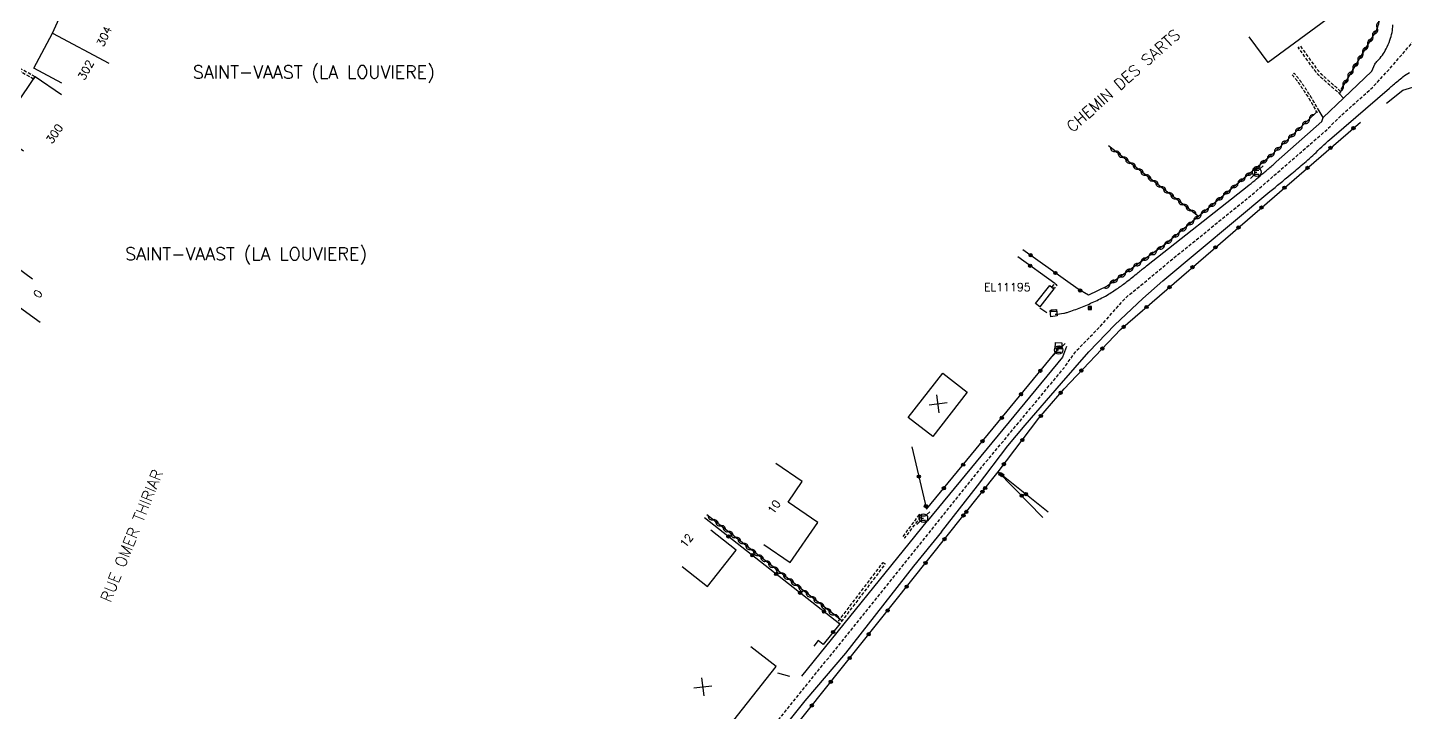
# Model space of a CAD drawing. Header units: millimetres. Extents: x 135999 to 137000, y 128000 to 129000.
# Drawn here: x 136552.4 to 136767.7, y 128165.1 to 128272.2 of the extents above; entities that cross this region are included whole.
import ezdxf
from ezdxf.enums import TextEntityAlignment as Align

# ---------------------------------------------------------------- set-up
doc = ezdxf.new("R2010")
doc.units = ezdxf.units.MM
doc.linetypes.add('DASHED', pattern=[0.75, 0.5, -0.25])
doc.layers.get('0').update_dxf_attribs({"linetype": 'CONTINUOUS'})
for name, color, linetype in [('W0001', 6, 'DASHED'), ('W0008', 7, 'CONTINUOUS'), ('W0100', 7, 'CONTINUOUS'), ('W0112', 1, 'DASHED'), ('W0310', 3, 'CONTINUOUS'), ('W0322', 7, 'CONTINUOUS'), ('W0330', 7, 'CONTINUOUS'), ('W0471', 7, 'CONTINUOUS'), ('W0980', 7, 'CONTINUOUS'), ('W0984', 7, 'CONTINUOUS'), ('W0989', 7, 'CONTINUOUS'), ('W0991', 7, 'CONTINUOUS'), ('W1102', 7, 'CONTINUOUS')]:
    doc.layers.add(name, color=color, linetype=linetype)
doc.styles.get("Standard").update_dxf_attribs({"font": 'romans.shx', "width": 0.85})

# ---------------------------------------------------------------- blocks, each defined once
blk = doc.blocks.new('t322o')
at = {"color": 0, "linetype": 'Continuous'}
for radius in [0.25, 0.15]:
    blk.add_circle((0, 0), radius, dxfattribs=at)
blk = doc.blocks.new('t991o')
at = {"color": 0, "linetype": 'Continuous'}
for p, q in [((-1, 1), (1, -1)), ((-1, -1), (1, 1))]:
    blk.add_line(p, q, dxfattribs=at)
blk = doc.blocks.new('T471')
for p, q in [((-0.333334, 0.333334), (-0.333334, -0.333334)), ((-0.333334, 0.333334), (0.333334, 0.333334)), ((-0.333334, 0), (0, 0)), ((0.500001, 0.500001), (1.000002, 1.000002)), ((-0.500001, -0.500001), (-1.000002, -1.000002)), ((-0.333334, -0.333334), (0.333334, -0.333334))]:
    blk.add_line(p, q)
blk.add_ellipse((0, 0), major_axis=(0.471405, 0.471405), ratio=1, start_param=5.4977871438, end_param=11.780972451)
blk = doc.blocks.new('t112o')
at = {"color": 0, "linetype": 'Continuous'}
for p, q in [((-0.5, 0.5), (0.5, 0.5)), ((-0.5, -0.5), (-0.5, 0.5)), ((0.5, 0.5), (0.5, -0.5)), ((0.5, -0.5), (-0.5, -0.5))]:
    blk.add_line(p, q, dxfattribs=at)
blk = doc.blocks.new('t330o')
at = {"color": 0, "linetype": 'Continuous'}
for p, q in [((0.25, -0.25), (-0.25, 0.25)), ((-0.25, -0.25), (0.25, 0.25)), ((-0.25, 0.25), (-0.25, -0.25)), ((0.25, 0.25), (-0.25, 0.25)), ((0.25, -0.25), (0.25, 0.25)), ((-0.25, -0.25), (0.25, -0.25)), ((-0.25, -0.25), (-0.25, -0.25))]:
    blk.add_line(p, q, dxfattribs=at)
blk = doc.blocks.new('t310o')
at = {"color": 0, "linetype": 'Continuous'}
for centre, start, end in [((-0.5, 0.38), 216.8699, 323.1304), ((0.5, -0.37), 36.8699, 143.1303)]:
    blk.add_arc(centre, 0.625, start, end, dxfattribs=at)

msp = doc.modelspace()

# ---------------------------------------------------------------- linework, layer by layer
at = {"layer": 'W0001', "flags": 128}
msp.add_lwpolyline([(136554.03, 128000.17), (136563.79, 128017.82), (136573.04, 128032.86), (136588.05, 128057.49), (136598.48, 128073.95), (136605.15, 128084.39), (136614.51, 128096.13), (136633.5, 128118.83), (136661.48, 128153.78), (136674.55, 128169.96), (136685.59, 128183.63), (136693.28, 128193.23), (136702.12, 128204.27), (136714.32, 128218.97), (136716.23, 128221.65), (136719.87, 128225.34), (136723.91, 128229.9), (136731.86, 128236.48), (136744.02, 128246.34), (136755.37, 128256.21), (136757.7, 128258.51), (136762.45, 128262.75), (136765.11, 128265.63), (136770.68, 128272.08)], dxfattribs=at)
at = {"layer": 'W0008', "flags": 128}
for points in [[(136712.93, 128227.36, 0.017944), (136714.27, 128227.52, 0.042004), (136714.83, 128227.66, 0.007444), (136716.95, 128228.42, 0.014968), (136717.98, 128228.85, 0.010505), (136719.97, 128229.78, 0.018967), (136721.04, 128230.36, 0.015232), (136722.76, 128231.46, 0.018106), (136724.14, 128232.47, 0.00109), (136725.9, 128233.87, -0.001466), (136727.2, 128234.91), (136743.22, 128247.55, 0.007269), (136743.26, 128247.58, 0.000122), (136745.53, 128249.48, 0.003615), (136746.17, 128250.03, 0.001726), (136747.49, 128251.18), (136754.59, 128257.49), (136754.79, 128258.13), (136758.01, 128261.12), (136762.39, 128265.38), (136762.89, 128266.44, -0.099741), (136763.3, 128267, 0.059376), (136764.06, 128267.88, 0.033302), (136764.64, 128268.85, 0.025548), (136765.23, 128270.21, 0.041038), (136765.57, 128271.4, 0.041673), (136765.71, 128272.61, 0.053988)], [(136695.18, 128193.37), (136700.82, 128200.53), (136705.55, 128206.82), (136708.24, 128210.03), (136713.95, 128216.59), (136718.22, 128221.51), (136722.26, 128225.73), (136726.66, 128229.85), (136729.76, 128232.6), (136746.5, 128246.53, 0.000586), (136749.69, 128249.19, 0.00096), (136751.64, 128250.82, 0.017867), (136753.69, 128252.67, -0.014578), (136756.18, 128254.96), (136765.16, 128262.73, -0.005559), (136765.74, 128263.22, -0.002131), (136767.28, 128264.48, -0.050338), (136768.32, 128265.16, -0.045098)]]:
    msp.add_lwpolyline(points, format="xyb", dxfattribs=at)
for points in [[(136758.01, 128261.12), (136757.3, 128261.9)], [(136754.79, 128258.13), (136754.19, 128259.16)], [(136714.69, 128222.32), (136714.07, 128220.68), (136692.99, 128195.07)], [(136673.36, 128170.78), (136692.99, 128195.07)], [(136695.18, 128193.37), (136690.83, 128187.98), (136680.17, 128174.38), (136673.84, 128166.91), (136663.52, 128154.05), (136655.09, 128143.29), (136639.94, 128124.42), (136629.98, 128112.09), (136620.62, 128100.54), (136615.85, 128095.14), (136611.12, 128088.93), (136606.28, 128082.35), (136601.93, 128075.81), (136593.66, 128063.2), (136589.45, 128056.39), (136581.14, 128042.85), (136572.9, 128028.61), (136566.03, 128017.15)]]:
    msp.add_lwpolyline(points, dxfattribs=at)
at = {"layer": 'W0100'}
for points in [[(136557.77, 128263.48), (136553.36, 128265.83), (136556.28, 128271.3), (136558.57, 128276.34), (136562.18, 128283.4), (136567.07, 128292.18), (136570.23, 128298.03), (136566.6, 128300.27), (136569.18, 128304.78), (136572.23, 128310.01), (136574.71, 128314.31), (136577.2, 128318.61), (136580.44, 128324.32), (136583.47, 128329.71)], [(136551.75, 128252.88), (136547.6, 128255.68), (136553.57, 128264.51), (136557.71, 128261.71)], [(136537.11, 128193.65), (136533.18, 128196.73), (136535.98, 128200.31), (136530.4, 128204.74), (136533.27, 128208.38), (136531.82, 128209.58), (136533.08, 128211.24), (136531.43, 128212.5), (136534.01, 128215.68), (136539.57, 128222.84), (136543.57, 128228.27), (136546.28, 128232), (136549.14, 128235.88), (136553.17, 128232.91)]]:
    msp.add_lwpolyline(points, dxfattribs=at)
at = {"layer": 'W0100', "flags": 128}
for points in [[(136745.53, 128280.15), (136749.56, 128283.11), (136756.22, 128274.07), (136746.2, 128266.7), (136743.24, 128270.72)], [(136667.4, 128191.37), (136671.52, 128188.54), (136675.84, 128194.81), (136675.84, 128194.81), (136671.2, 128198.01), (136673.41, 128201.21), (136669.29, 128204.05)], [(136654.68, 128187.91), (136658.61, 128184.82), (136663.08, 128190.51), (136659.15, 128193.6)], [(136653.57, 128160.36), (136657.5, 128157.26), (136669.33, 128172.31), (136665.4, 128175.4)]]:
    msp.add_lwpolyline(points, dxfattribs=at)
for points in [[(136712.08, 128231.86), (136712.74, 128231.34), (136710.55, 128228.54), (136709.89, 128229.06)], [(136712.31, 128228.08), (136713.06, 128228.12), (136713.08, 128227.82), (136712.32, 128227.77)], [(136699.21, 128215.21), (136693.8, 128208.25), (136689.98, 128211.21), (136695.39, 128218.18)]]:
    msp.add_lwpolyline(points, close=True, dxfattribs=at)
at = {"layer": 'W0112'}
msp.add_line((136553.56, 128264.5), (136548.5, 128267.3), dxfattribs=at)
at = {"layer": 'W0112', "flags": 128}
for points in [[(136757.57, 128262.2), (136757.3, 128261.9, -0.000894), (136756.32, 128262.76, -0.001476), (136755.73, 128263.28, -0.000169), (136754.51, 128264.36, -0.002409), (136754.42, 128264.44, -0.031775), (136753.92, 128264.95, -0.021798), (136753.29, 128265.76), (136750.91, 128269.08), (136751.23, 128269.31), (136753.61, 128265.99, 0.021798), (136754.23, 128265.21, 0.031775), (136754.69, 128264.74, 0.002409), (136754.77, 128264.66, 0.000169), (136756, 128263.58, 0.001476), (136756.59, 128263.06, 0.000894)], [(136749.98, 128264.81, -0.007728), (136750.79, 128263.78, -0.017009), (136751.12, 128263.32, -0.001053), (136752.42, 128261.36, -0.011155), (136752.53, 128261.19, -0.000441), (136753, 128260.4, -0.001536), (136753.13, 128260.17), (136753.63, 128259.31), (136753.59, 128259.29), (136753.78, 128258.94), (136754.19, 128259.16), (136753.48, 128260.37, 0.001536), (136753.34, 128260.6, 0.000441), (136752.87, 128261.4, 0.011155), (136752.75, 128261.58, 0.001053), (136751.46, 128263.54, 0.017009), (136751.11, 128264.03, 0.007728), (136750.29, 128265.06)]]:
    msp.add_lwpolyline(points, format="xyb", close=True, dxfattribs=at)
at = {"layer": 'W0112'}
msp.add_lwpolyline([(136548.31, 128266.96), (136553.37, 128264.15), (136553.56, 128264.5)], dxfattribs=at)
at = {"layer": 'W0112', "flags": 128}
for points in [[(136712.47, 128231.64), (136712.89, 128232.19), (136713.21, 128231.95), (136712.79, 128231.4)], [(136691.69, 128196.04), (136689.13, 128192.64), (136689.45, 128192.4), (136692.01, 128195.8)], [(136686.06, 128188.57), (136686.38, 128188.33), (136679.27, 128178.97), (136678.95, 128179.21)]]:
    msp.add_lwpolyline(points, close=True, dxfattribs=at)
at = {"layer": 'W0310', "flags": 128}
msp.add_lwpolyline([(136762.95, 128274.98, -0.050951), (136763.31, 128274.38, -0.08185), (136763.42, 128273.96, -0.038234), (136763.46, 128272.94, -0.074866), (136763.36, 128272.43, -0.015268), (136763.08, 128271.74, -0.034001), (136762.93, 128271.44), (136757.56, 128262.5)], format="xyb", dxfattribs=at)
for points in [[(136753.74, 128258.89), (136746.31, 128251.89), (136735.35, 128242.66), (136730.2, 128238.3), (136721.06, 128231.77)], [(136735.35, 128242.66), (136721.25, 128253.71)], [(136679.54, 128179.48), (136658.51, 128196.02)]]:
    msp.add_lwpolyline(points, dxfattribs=at)
at = {"layer": 'W0322', "flags": 128}
for points in [[(136764.72, 128260.38), (136767.25, 128262.4), (136770.02, 128263.21), (136772.07, 128261.56), (136779.66, 128251.01), (136793.83, 128231.47), (136794.73, 128231.94)], [(136696.09, 128192.75), (136704.02, 128202.74), (136710.39, 128211.11), (136714.32, 128215.71), (136723.16, 128224.98), (136737.6, 128237.5), (136760.62, 128257.41)], [(136721.06, 128231.77), (136718.13, 128230.33), (136716.52, 128231.27), (136707.9, 128237.46)], [(136712.89, 128232.19), (136707.09, 128236.34)], [(136710.53, 128228.36), (136711.65, 128227.66)], [(136690.54, 128206.62), (136692.85, 128196.89), (136713.65, 128222.21)], [(136594.29, 128060.63), (136607.59, 128082.16), (136622.21, 128099.8), (136630.31, 128110.05), (136641.63, 128124.24), (136671.52, 128161.94), (136704.02, 128202.71), (136711.84, 128196.48)], [(136711.03, 128195.62), (136704.02, 128202.74)], [(136658.16, 128195.57), (136679.27, 128178.97), (136676.69, 128175.76), (136675.9, 128176.37), (136675.23, 128175.5)], [(136669.55, 128171.32), (136671.45, 128170.78)]]:
    msp.add_lwpolyline(points, dxfattribs=at)
at = {"layer": 'W1102'}
for p, q in [((136556.28, 128271.3), (136565.1, 128266.6)), ((136546.28, 128232), (136554.37, 128226.11))]:
    msp.add_line(p, q, dxfattribs=at)

# ---------------------------------------------------------------- block references
at = {"layer": 'W0112'}
for p, rotation in [((136712.71, 128227.54), 97.64853782311788), ((136713.47, 128222.43), 86.0063839119687)]:
    msp.add_blockref('t112o', p, dxfattribs=dict(at, rotation=rotation))
at = {"layer": 'W0310'}
for p, rotation in [((136762.55, 128270.81), 239.0199398263723), ((136763.25, 128272.14), 248.8223484622424), ((136761.01, 128268.24), 239.0199398263723), ((136761.78, 128269.52), 239.0199398263723), ((136760.24, 128266.95), 239.0199398263723), ((136758.69, 128264.38), 239.0199398263723), ((136759.46, 128265.67), 239.0199398263723), ((136757.92, 128263.09), 239.0199398263723), ((136752.65, 128257.86), 223.2944282665698), ((136750.46, 128255.8), 223.2944282665698), ((136751.55, 128256.83), 223.2944282665698), ((136748.28, 128253.74), 223.2944282665698), ((136749.37, 128254.77), 223.2944282665698), ((136722.36, 128252.83), 141.9366464816187), ((136723.55, 128251.91), 141.9366464816187), ((136724.73, 128250.98), 141.9366464816187), ((136746.08, 128251.7), 220.122279085804), ((136747.19, 128252.72), 223.2944282665698), ((136725.91, 128250.06), 141.9366464816187), ((136727.09, 128249.13), 141.9366464816187), ((136742.64, 128248.8), 220.122279085804), ((136743.79, 128249.77), 220.122279085804), ((136744.94, 128250.73), 220.122279085804), ((136728.27, 128248.21), 141.9366464816187), ((136729.45, 128247.28), 141.9366464816187), ((136740.35, 128246.87), 220.122279085804), ((136741.5, 128247.83), 220.122279085804), ((136730.63, 128246.36), 141.9366464816187), ((136731.81, 128245.43), 141.9366464816187), ((136732.99, 128244.51), 141.9366464816187), ((136738.05, 128244.93), 220.122279085804), ((136739.2, 128245.9), 220.122279085804), ((136734.17, 128243.58), 141.9366464816187), ((136735.76, 128243), 220.122279085804), ((136736.91, 128243.97), 220.122279085804), ((136733.47, 128241.06), 220.2054361187073), ((136734.61, 128242.03), 220.2054361187073), ((136730.02, 128238.17), 215.5496357363157), ((136731.18, 128239.13), 220.2054361187073), ((136732.32, 128240.1), 220.2054361187073), ((136727.58, 128236.43), 215.5496357363157), ((136728.8, 128237.3), 215.5496357363157), ((136723.92, 128233.81), 215.5496357363157), ((136725.14, 128234.68), 215.5496357363157), ((136726.36, 128235.56), 215.5496357363157), ((136721.48, 128232.07), 215.5496357363157), ((136722.7, 128232.94), 215.5496357363157), ((136659.5, 128195.24), 141.8130187122227), ((136660.68, 128194.31), 141.8130187122227), ((136661.86, 128193.39), 141.8130187122227), ((136663.03, 128192.46), 141.8130187122227), ((136664.21, 128191.53), 141.8130187122227), ((136665.39, 128190.6), 141.8130187122227), ((136666.57, 128189.68), 141.8130187122227), ((136667.75, 128188.75), 141.8130187122227), ((136668.93, 128187.82), 141.8130187122227), ((136670.11, 128186.9), 141.8130187122227), ((136671.29, 128185.97), 141.8130187122227), ((136672.47, 128185.04), 141.8130187122227), ((136673.65, 128184.11), 141.8130187122227), ((136674.82, 128183.19), 141.8130187122227), ((136676, 128182.26), 141.8130187122227), ((136677.18, 128181.33), 141.8130187122227), ((136678.36, 128180.4), 141.8130187122227)]:
    msp.add_blockref('t310o', p, dxfattribs=dict(at, rotation=rotation))
at = {"layer": 'W0322'}
for p, rotation in [((136759.54, 128256.47), 40.84533022821189), ((136755.95, 128253.37), 40.84533022821189), ((136752.36, 128250.26), 40.84533022821189), ((136748.76, 128247.15), 40.84533022821189), ((136745.17, 128244.05), 40.84533022821189), ((136741.58, 128240.94), 40.84533022821189), ((136709.12, 128236.59), 144.2793220248548), ((136737.98, 128237.83), 40.84533022821189), ((136709.03, 128234.95), 144.4152615172939), ((136734.39, 128234.72), 40.91537299905606), ((136712.97, 128233.82), 144.2793220248548), ((136716.85, 128231.07), 149.8530634000277), ((136730.8, 128231.61), 40.91537299905606), ((136727.21, 128228.5), 40.91537299905606), ((136723.63, 128225.39), 40.91537299905606), ((136713.64, 128222.2), 50.59530055922644), ((136720.31, 128222), 46.3657320096028), ((136710.63, 128218.53), 50.59530055922644), ((136717.03, 128218.56), 46.3657320096028), ((136707.61, 128214.86), 50.59530055922644), ((136713.79, 128215.09), 49.57777582318438), ((136704.6, 128211.19), 50.59530055922644), ((136710.71, 128211.47), 49.57777582318438), ((136701.58, 128207.52), 50.59530055922644), ((136707.81, 128207.71), 52.68520055679543), ((136691.64, 128202), 283.3617635252302), ((136698.56, 128203.85), 50.59530055922644), ((136704.37, 128202.39), 134.5409322337779), ((136704.66, 128202.21), 321.4426742062008), ((136704.93, 128203.93), 52.68520055679543), ((136695.55, 128200.17), 50.59530055922644), ((136702, 128200.2), 51.57503795836701), ((136701.57, 128199.64), 51.44267420622776), ((136707.7, 128199), 134.5409322337779), ((136708.37, 128199.25), 321.4426742062008), ((136692.74, 128197.38), 283.3617635252302), ((136698.61, 128195.92), 51.44267420622776), ((136699.05, 128196.47), 51.57503795836701), ((136661.89, 128192.64), 321.8130187122212), ((136695.65, 128192.21), 51.44267420622776), ((136665.62, 128189.7), 321.8130187122212), ((136692.69, 128188.49), 51.44267420622776), ((136669.36, 128186.76), 321.8130187122212), ((136689.73, 128184.78), 51.44267420622776), ((136673.09, 128183.83), 321.8130187122212), ((136676.82, 128180.89), 321.8130187122212), ((136686.77, 128181.06), 51.44267420622776), ((136678.24, 128177.69), 231.2540455286726), ((136683.81, 128177.35), 51.44267420622776), ((136680.84, 128173.63), 51.44267420622776), ((136677.88, 128169.92), 51.44267420622776), ((136674.92, 128166.21), 51.44267420622776)]:
    msp.add_blockref('t322o', p, dxfattribs=dict(at, rotation=rotation))
at = {"layer": 'W0330'}
msp.add_blockref('t330o', (136718.35, 128228.34), dxfattribs=at)
at = {"layer": 'W0471'}
for p in [(136744.43, 128249.58), (136713.48, 128221.78), (136692.35, 128195.5)]:
    msp.add_blockref('T471', p, dxfattribs=at)
at = {"layer": 'W0991'}
for p, rotation in [((136694.65, 128213.37), 52.21039801432317), ((136657.91, 128169.11), 51.81301871169111)]:
    msp.add_blockref('t991o', p, dxfattribs=dict(at, rotation=rotation))

# ---------------------------------------------------------------- texts
at = {"layer": 'W0980'}
for p in [(136597.11, 128265.09), (136586.53, 128236.67)]:
    msp.add_text('SAINT-VAAST (LA LOUVIERE)', height=2, dxfattribs=at).set_placement(p, align=Align.MIDDLE)
at = {"layer": 'W0984', "ltscale": 0.5}
msp.add_text('EL11195', height=1.25, dxfattribs=at).set_placement((136705.46, 128231.6), align=Align.MIDDLE)
at = {"layer": 'W0989'}
for s, rotation, p in [('CHEMIN DES SARTS', 41.5782, (136723.58, 128263.9)), ('RUE OMER THIRIAR', 68.0535, (136568.66, 128192.75))]:
    msp.add_text(s, height=1.75, rotation=rotation, dxfattribs=at).set_placement(p, align=Align.MIDDLE)
at = {"layer": 'W0991'}
for s, height, rotation, p in [('304', 1.249, 65.5448, (136564.35, 128270.8)), ('302', 1.249, 61.9261, (136561.49, 128265.55)), ('300', 1.25, 55.9569, (136556.59, 128255.58)), ('0', 1.25, 52.0526, (136554, 128230.56)), ('10', 1.25, 55.4131, (136669.02, 128197.25)), ('12', 1.25, 51.813, (136655.34, 128191.99))]:
    msp.add_text(s, height=height, rotation=rotation, dxfattribs=at).set_placement(p, align=Align.MIDDLE)

doc.saveas('drawing.dxf')
